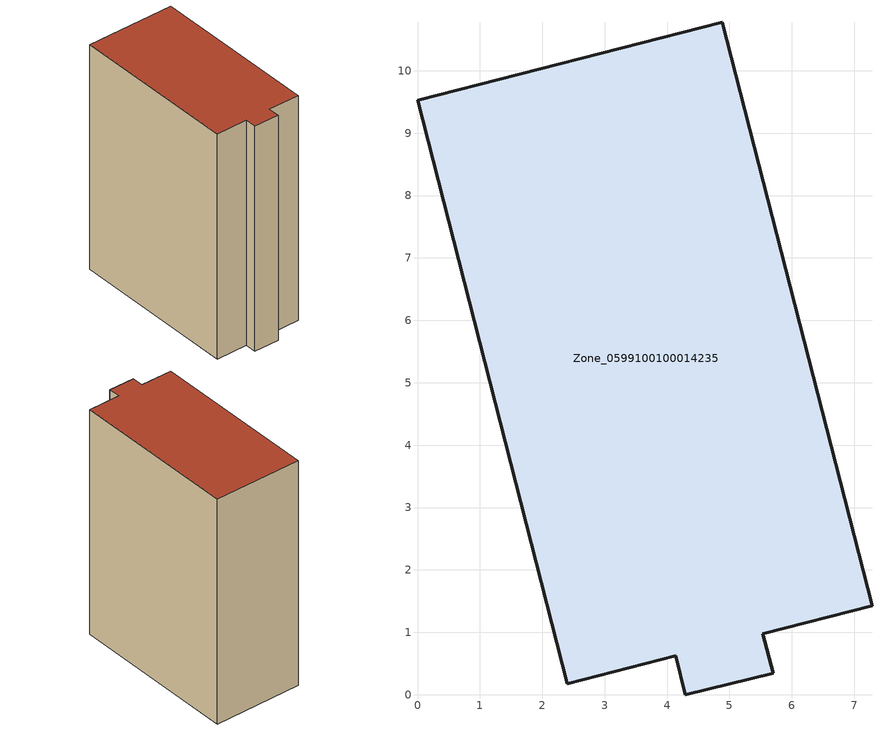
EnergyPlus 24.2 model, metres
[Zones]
Zone_0599100100014235
 floor ground (C_G): 0,9.52 4.89,10.78 7.28,1.43 5.54,0.98 5.7,0.34 4.29,0 4.14,0.62 2.4,0.18 z3.41
 wall outside (C_F): 4.89,10.78 0,9.52 2.4,0.18 4.14,0.62 4.29,0 5.7,0.34 5.54,0.98 7.28,1.43 4.89,10.78 z3.41:16.67
 roof outside (C_R): 7.28,1.43 4.89,10.78 0,9.52 2.4,0.18 4.14,0.62 4.29,0 5.7,0.34 5.54,0.98 z16.67
[BUILDING]
Pand.0599100100014235: North Axis=0; Terrain=City; Loads Convergence Tolerance Value=0.04; Temperature Convergence Tolerance Value=0.4; Solar Distribution=FullExterior; Maximum Number of Warmup Days=25; Minimum Number of Warmup Days=1
[Site:Location]
Rotterdam.The.Hague.AP_ZH_NLD Design_Conditions: Latitude=51.96; Longitude=4.45; Time Zone=1; Elevation=-4.5
[SITE:GROUNDTEMPERATURE:BUILDINGSURFACE]
18, 18, 18, 18, 18, 18, 18, 18, 18, 18, 18, 18
[MATERIAL] Thermal Absorptance=0.9; Solar Absorptance=0.7; Visible Absorptance=0.7
Name | Roughness | Thickness | Conductivity | Density | Specific Heat
G.TI.2015-2018 | MediumSmooth | 0.15 | 0.0428571 | 540 | 1210
F.TI.2015-2018 | Rough | 0.3 | 0.0666667 | 1920 | 840
R.TI.2015-2018 | MediumRough | 0.2 | 0.0333333 | 1500 | 1000
[CONSTRUCTION]
C_G: G.TI.2015-2018
C_F: F.TI.2015-2018
C_R: R.TI.2015-2018
[ZONE]
Zone_0599100100014235: Type=1; Multiplier=1; Ceiling Height=Autocalculate; Volume=Autocalculate; Floor Area=autocalculate; Part of Total Floor Area=Yes
[ZONEINFILTRATION:DESIGNFLOWRATE]
Infil_Zone_0599100100014235: Zone or ZoneList or Space or SpaceList=Zone_0599100100014235; Schedule=AlwaysOn; Design Flow Rate Calculation Method=Flow/Area; Flow Rate per Floor Area=0.0015; Constant Term Coefficient=1; Temperature Term Coefficient=0; Velocity Term Coefficient=0; Velocity Squared Term Coefficient=0
[HVACTEMPLATE:ZONE:IDEALLOADSAIRSYSTEM]
Zone_0599100100014235: Maximum Heating Supply Air Temperature=50; Minimum Cooling Supply Air Temperature=13; Maximum Heating Supply Air Humidity Ratio=0.0156; Minimum Cooling Supply Air Humidity Ratio=0.0077; Heating Limit=NoLimit; Cooling Limit=NoLimit; Dehumidification Control Type=ConstantSensibleHeatRatio; Cooling Sensible Heat Ratio=0.7; Dehumidification Setpoint=60; Humidification Control Type=None; Humidification Setpoint=30; Outdoor Air Method=None; Outdoor Air Flow Rate per Person=0.00944; Outdoor Air Flow Rate per Zone Floor Area=0; Outdoor Air Flow Rate per Zone=0; Demand Controlled Ventilation Type=None; Outdoor Air Economizer Type=NoEconomizer; Heat Recovery Type=None; Sensible Heat Recovery Effectiveness=0.7; Latent Heat Recovery Effectiveness=0.65
[ZONECONTROL:THERMOSTAT]
ThermostatControl_Zone_0599100100014235: Zone or ZoneList=Zone_0599100100014235; Control Type Schedule=DualSetpointControlType; Control 1=Thermostat_Zone_0599100100014235; Temperature Difference Between Cutout And Setpoint=0
[THERMOSTATSETPOINT:DUALSETPOINT]
Thermostat_Zone_0599100100014235: Heating Setpoint Temperature Schedule=HeatingSetpoint_Zone_0599100100014235; Cooling Setpoint Temperature Schedule=CoolingSetpoint_Zone_0599100100014235
[SCHEDULE:COMPACT]
HeatingSetpoint_Zone_0599100100014235: Through: 12/31, For: AllDays, Until: 24:00, 21
CoolingSetpoint_Zone_0599100100014235: Through: 12/31, For: AllDays, Until: 24:00, 24
DualSetpointControlType: Through: 12/31, For: AllDays, Until: 24:00, 4
AlwaysOn: Through: 12/31, For: AllDays, Until: 24:00, 1
